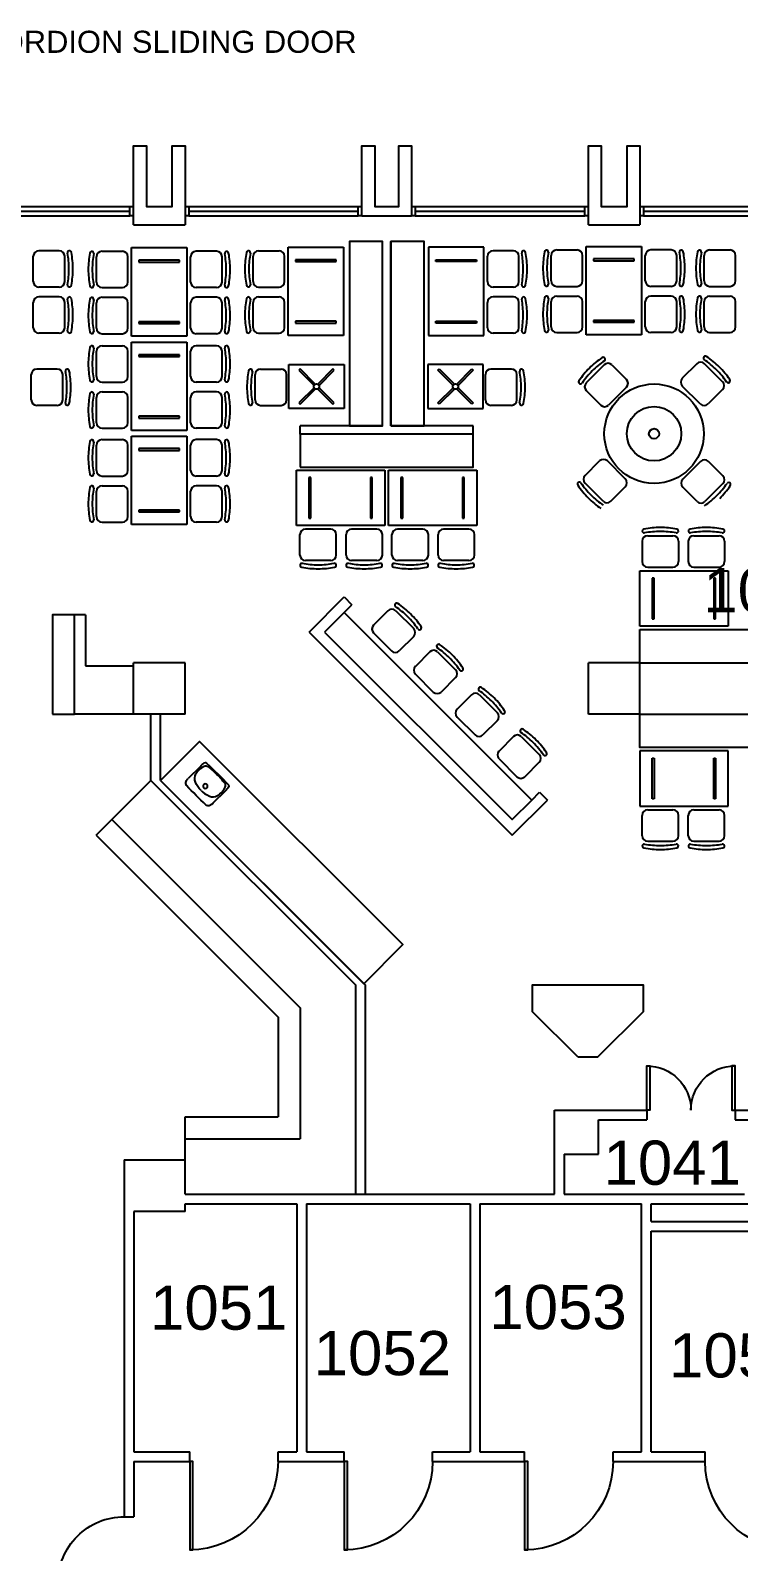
# Model space of a CAD drawing. Header units: inches. Extents: x -59 to 5745, y -269 to 4477.
# Drawn here: x 2898 to 3283, y 3245 to 4071 of the extents above; entities that cross this region are included whole.
import ezdxf

# ---------------------------------------------------------------- set-up
doc = ezdxf.new("R2010")
doc.units = ezdxf.units.IN
doc.header["$LTSCALE"] = 96
doc.header["$MEASUREMENT"] = 0
doc.layers.get('0').update_dxf_attribs({"linetype": 'CONTINUOUS'})
for name, color, linetype in [('A-ANNO-ROOM', 4, 'CONTINUOUS'), ('A-ANNO-TEXT', 4, 'CONTINUOUS'), ('A-DOOR', 2, 'CONTINUOUS'), ('A-FLOR-CASE', 3, 'CONTINUOUS'), ('A-FLOR-PFIX', 2, 'CONTINUOUS'), ('A-GLAZ', 2, 'CONTINUOUS'), ('A-WALL-FULL', 6, 'CONTINUOUS'), ('X-FURN-WKSF', 1, 'CONTINUOUS')]:
    doc.layers.add(name, color=color, linetype=linetype)
doc.styles.add('Arial', font='arial.ttf')

# ---------------------------------------------------------------- blocks, each defined once
blk = doc.blocks.new('*U49')
for p, q in [((0, 0), (0, 0)), ((24, 0), (24, 0))]:
    blk.add_line(p, q)
blk.add_lwpolyline([(0, 0), (0, 24), (1.75, 24), (1.75, 0)], close=True)
blk.add_arc((0, 0), 24, 0, 90)
blk = doc.blocks.new('*U50')
for p, q in [((0, 0), (0, 0)), ((-24, 0), (-24, 0))]:
    blk.add_line(p, q)
blk.add_lwpolyline([(0, 0), (0, 24), (-1.75, 24), (-1.75, 0)], close=True)
blk.add_arc((0, 0), 24, 90, 180)
blk = doc.blocks.new('*U51')
for p, q in [((0, 0), (0, 0)), ((-48, 0), (-48, 0))]:
    blk.add_line(p, q)
blk.add_lwpolyline([(0, 0), (0, -48), (-1.75, -48), (-1.75, 0)], close=True)
blk.add_arc((0, 0), 48, 180, 270)
blk = doc.blocks.new('*U52')
for p, q in [((0, 0), (0, 0)), ((-48, 0), (-48, 0))]:
    blk.add_line(p, q)
blk.add_lwpolyline([(0, 0), (0, -48), (-1.75, -48), (-1.75, 0)], close=True)
blk.add_arc((0, 0), 48, 180, 270)
blk = doc.blocks.new('*U53')
for p, q in [((0, 0), (0, 0)), ((48, 0), (48, 0))]:
    blk.add_line(p, q)
blk.add_lwpolyline([(0, 0), (0, -48), (1.75, -48), (1.75, 0)], close=True)
blk.add_arc((0, 0), 48, 270, 0)
blk = doc.blocks.new('*U20')
for p, q in [((0, 0), (0, 0)), ((36, 0), (36, 0))]:
    blk.add_line(p, q)
blk.add_lwpolyline([(0, 0), (0, -36), (1.75, -36), (1.75, 0)], close=True)
blk.add_arc((0, 0), 36, 270, 0)
blk = doc.blocks.new('TRA_Lav2')
for p, q in [((-9.5, -13.69), (-9.5, -4.38)), ((9.5, -13.69), (9.5, -4.38)), ((9.5, -13.69), (9.5, -4.38))]:
    blk.add_line(p, q)
for points in [[(0, -4.69, 0.096281), (-5.38, -5.73, 0.241749), (-8.31, -9.12, 0.139337), (-8.08, -15.21, 0.293749), (-6.4, -16.58, 0.028065), (0, -16.94)], [(0, -4.69, -0.096281), (5.38, -5.73, -0.241749), (8.31, -9.12, -0.139337), (8.08, -15.21, -0.293749), (6.4, -16.58, -0.028065), (0, -16.94)]]:
    blk.add_lwpolyline(points, format="xyb")
blk.add_circle((0, -8), 1.25)
for centre, radius, start, end in [((-3.09, -4.38), 6.41, 162.4135, 180), ((-7.29, -3.04), 2, 92.78842, 162.4135), ((-0.26, -147.49), 146.61, 87.00285, 92.78842), ((7.3, -3.07), 2, 17.22419, 87.00285), ((3.09, -4.38), 6.41, 0, 17.5865), ((3.09, -4.38), 6.41, 0, 17.22419), ((11.82, -13.69), 21.32, 180, 187.48217), ((-8.33, -16.33), 1, 187.48217, 267.70988), ((8.33, -16.33), 1, 272.29012, 352.51783), ((8.33, -16.33), 1, 272.29012, 352.51783), ((-11.82, -13.69), 21.32, 352.51783, 0), ((-11.82, -13.69), 21.32, 352.51783, 0), ((0, 191.89), 209.39, 267.70988, 272.29012)]:
    blk.add_arc(centre, radius, start, end)

msp = doc.modelspace()

# ---------------------------------------------------------------- linework, layer by layer
at = {"layer": 'A-FLOR-CASE'}
for p, q in [((3089.45, 3856.02), (3089.45, 3956.02)), ((3093.95, 3856.02), (3093.95, 3956.02)), ((3044.7, 3851.52), (3044.7, 3856.02)), ((3089.45, 3856.02), (3044.7, 3856.02)), ((3138.7, 3851.52), (3044.7, 3851.52)), ((3138.7, 3856.02), (3093.95, 3856.02)), ((3138.7, 3851.52), (3138.7, 3856.02)), ((3049.52, 3743.94), (3068.61, 3763.03)), ((3068.61, 3763.03), (3072.85, 3758.79)), ((3068.61, 3754.54), (3072.85, 3758.79)), ((2922.2, 3699.33), (2922.2, 3753.33)), ((2928.2, 3753.33), (2922.2, 3753.33)), ((2928.2, 3753.33), (2928.2, 3725.57)), ((3049.52, 3743.94), (3159.83, 3633.63)), ((3229.2, 3727.33), (3449.2, 3727.33)), ((2928.2, 3725.57), (2954.11, 3725.57)), ((2954.2, 3699.33), (2922.2, 3699.33)), ((3229.2, 3699.33), (3449.2, 3699.33)), ((2933.96, 3633.63), (2963.66, 3663.33)), ((3159.83, 3633.63), (3178.92, 3652.72)), ((3170.43, 3652.72), (3174.68, 3656.96)), ((3174.68, 3656.96), (3178.92, 3652.72)), ((2942.45, 3642.11), (3044.68, 3539.88)), ((2933.96, 3633.63), (3032.68, 3534.91)), ((3044.68, 3539.88), (3044.68, 3468.78)), ((3032.68, 3534.91), (3032.68, 3480.78)), ((2982.2, 3438.78), (2982.2, 3480.78)), ((2982.2, 3480.78), (3032.68, 3480.78)), ((2982.2, 3468.78), (3044.68, 3468.78))]:
    msp.add_line(p, q, dxfattribs=at)
for points in [[(3071.45, 3856.02), (3089.45, 3856.02), (3089.45, 3956.02), (3071.45, 3956.02)], [(3093.95, 3856.02), (3111.95, 3856.02), (3111.95, 3956.02), (3093.95, 3956.02)], [(3044.7, 3833.52), (3138.7, 3833.52), (3138.7, 3851.52), (3044.7, 3851.52)], [(2910.2, 3699.33), (2922.2, 3699.33), (2922.2, 3753.33), (2910.2, 3753.33)], [(3058, 3743.94), (3159.83, 3642.11), (3170.43, 3652.72), (3068.61, 3754.54)], [(3229.2, 3745.33), (3449.2, 3745.33), (3449.2, 3681.33), (3229.2, 3681.33)], [(2968.91, 3663.33), (3079.22, 3553.02), (3100.43, 3574.23), (2990.12, 3684.54)], [(3195.67, 3513.06), (3170.93, 3537.81), (3170.93, 3552.31), (3230.93, 3552.31), (3230.93, 3537.81), (3206.18, 3513.06)]]:
    msp.add_lwpolyline(points, close=True, dxfattribs=at)
at = {"layer": 'A-GLAZ'}
for p, q in [((2860.2, 3975.08), (2952.2, 3975.08)), ((2984.2, 3975.08), (3076.2, 3975.08)), ((3107.2, 3975.08), (3199.2, 3975.08)), ((3231.2, 3975.08), (3323.78, 3975.08)), ((3231.2, 3975.08), (3323.78, 3975.08)), ((2860.2, 3972.58), (2952.2, 3972.58)), ((2860.2, 3970.08), (2952.2, 3970.08)), ((2984.2, 3972.58), (3076.2, 3972.58)), ((2984.2, 3970.08), (3076.2, 3970.08)), ((3107.2, 3972.58), (3199.2, 3972.58)), ((3107.2, 3970.08), (3199.2, 3970.08)), ((3231.2, 3972.58), (3323.78, 3972.58)), ((3231.2, 3970.08), (3323.78, 3970.08))]:
    msp.add_line(p, q, dxfattribs=at)
at = {"layer": 'A-WALL-FULL'}
for p, q in [((3078.2, 3970.08), (3105.2, 3970.08)), ((2954.2, 3965.08), (2982.2, 3965.08)), ((3201.2, 3965.08), (3229.2, 3965.08)), ((2954.2, 3699.33), (2954.2, 3727.33)), ((2982.2, 3727.33), (2954.2, 3727.33)), ((2982.2, 3699.33), (2982.2, 3727.33)), ((3201.2, 3699.33), (3201.2, 3727.33)), ((3229.2, 3727.33), (3201.2, 3727.33)), ((3229.2, 3699.33), (3229.2, 3727.33)), ((2982.2, 3699.33), (2954.2, 3699.33)), ((2963.66, 3663.33), (2963.66, 3699.33)), ((2968.91, 3663.33), (2968.91, 3699.33)), ((3229.2, 3699.33), (3201.2, 3699.33)), ((2963.66, 3663.33), (3074.68, 3552.31)), ((2968.91, 3663.33), (3079.93, 3552.31)), ((3074.68, 3552.31), (3074.68, 3438.78)), ((3079.93, 3552.31), (3079.93, 3438.78)), ((3182.78, 3438.78), (3182.78, 3484.39)), ((3182.78, 3484.39), (3232.87, 3484.39)), ((3206.78, 3479.14), (3232.87, 3479.14)), ((3206.78, 3460.39), (3206.78, 3479.14)), ((3232.87, 3484.39), (3232.87, 3479.14)), ((3280.87, 3484.39), (3280.87, 3479.14)), ((3280.87, 3484.39), (3556.22, 3484.39)), ((3280.87, 3479.14), (3330.97, 3479.14)), ((2949.2, 3457.33), (2949.2, 3263.53)), ((2949.2, 3457.33), (2982.2, 3457.33)), ((2982.2, 3438.78), (2982.2, 3457.33)), ((3188.03, 3460.39), (3188.03, 3438.78)), ((3188.03, 3460.39), (3206.78, 3460.39)), ((2982.2, 3438.78), (3182.78, 3438.78)), ((3188.03, 3438.78), (3285.97, 3438.78)), ((2982.2, 3429.33), (2954.45, 3429.33)), ((2954.45, 3429.33), (2954.45, 3298.78)), ((2982.2, 3429.33), (2982.2, 3433.53)), ((2982.2, 3433.53), (3042.97, 3433.53)), ((3042.97, 3433.53), (3042.97, 3298.78)), ((3048.22, 3433.53), (3048.22, 3298.78)), ((3048.22, 3433.53), (3136.97, 3433.53)), ((3136.97, 3433.53), (3136.97, 3298.78)), ((3142.22, 3433.53), (3142.22, 3298.78)), ((3142.22, 3433.53), (3229.97, 3433.53)), ((3229.97, 3298.78), (3229.97, 3433.53)), ((3235.22, 3423.78), (3235.22, 3433.53)), ((3235.22, 3433.53), (3291.22, 3433.53)), ((3235.22, 3423.78), (3330.97, 3423.78)), ((3235.22, 3418.53), (3330.97, 3418.53)), ((3235.22, 3298.78), (3235.22, 3418.53)), ((2954.45, 3298.78), (2984.72, 3298.78)), ((2984.72, 3293.53), (2984.72, 3298.78)), ((3032.72, 3298.78), (3042.97, 3298.78)), ((3032.72, 3293.53), (3032.72, 3298.78)), ((3048.22, 3298.78), (3068.59, 3298.78)), ((3068.59, 3293.53), (3068.59, 3298.78)), ((3116.59, 3298.78), (3136.97, 3298.78)), ((3116.59, 3293.53), (3116.59, 3298.78)), ((3142.22, 3298.78), (3166.59, 3298.78)), ((3166.59, 3293.53), (3166.59, 3298.78)), ((3214.59, 3298.78), (3229.97, 3298.78)), ((3214.59, 3293.53), (3214.59, 3298.78)), ((3235.22, 3298.78), (3264.59, 3298.78)), ((3264.59, 3293.53), (3264.59, 3298.78)), ((2954.45, 3293.53), (2984.72, 3293.53)), ((2954.45, 3293.53), (2954.45, 3263.53)), ((3032.72, 3293.53), (3068.59, 3293.53)), ((3116.59, 3293.53), (3166.59, 3293.53)), ((3214.59, 3293.53), (3264.59, 3293.53)), ((2949.2, 3263.53), (2954.45, 3263.53))]:
    msp.add_line(p, q, dxfattribs=at)
for points in [[(2954.2, 3965.08), (2954.2, 4008.08), (2961.2, 4008.08), (2961.2, 3975.08), (2975.2, 3975.08), (2975.2, 4008.08), (2982.2, 4008.08), (2982.2, 3965.08)], [(3078.2, 3970.08), (3078.2, 4008.08), (3085.2, 4008.08), (3085.2, 3975.08), (3098.2, 3975.08), (3098.2, 4008.08), (3105.2, 4008.08), (3105.2, 3970.08)], [(3201.2, 3965.08), (3201.2, 4008.08), (3208.2, 4008.08), (3208.2, 3975.08), (3222.2, 3975.08), (3222.2, 4008.08), (3229.2, 4008.08), (3229.2, 3965.08)], [(2954.2, 3970.08), (2952.2, 3970.08), (2952.2, 3975.08), (2954.2, 3975.08)], [(2982.2, 3975.08), (2984.2, 3975.08), (2984.2, 3970.08), (2982.2, 3970.08)], [(3078.2, 3970.08), (3076.2, 3970.08), (3076.2, 3975.08), (3078.2, 3975.08)], [(3105.2, 3975.08), (3107.2, 3975.08), (3107.2, 3970.08), (3105.2, 3970.08)], [(3201.2, 3970.08), (3199.2, 3970.08), (3199.2, 3975.08), (3201.2, 3975.08)], [(3229.2, 3975.08), (3231.2, 3975.08), (3231.2, 3970.08), (3229.2, 3970.08)]]:
    msp.add_lwpolyline(points, dxfattribs=at)
at = {"layer": 'X-FURN-WKSF'}
for p, q in [((2913.89, 3951.06), (2902.81, 3951.06)), ((2937.12, 3950.79), (2948.2, 3950.79)), ((2953.2, 3904.73), (2953.2, 3952.73)), ((2953.2, 3952.73), (2983.2, 3952.73)), ((2983.2, 3952.73), (2983.2, 3904.73)), ((2999.29, 3950.79), (2988.21, 3950.79)), ((3022.14, 3951.06), (3033.22, 3951.06)), ((3038.23, 3905), (3038.23, 3953)), ((3038.23, 3953), (3068.23, 3953)), ((3068.23, 3953), (3068.23, 3905)), ((3114.43, 3953), (3114.43, 3905)), ((3144.43, 3953), (3114.43, 3953)), ((3144.43, 3905), (3144.43, 3953)), ((3160.51, 3951.06), (3149.43, 3951.06)), ((3183.98, 3951.47), (3195.06, 3951.47)), ((3200.06, 3905.41), (3200.06, 3953.41)), ((3200.06, 3953.41), (3230.06, 3953.41)), ((3230.06, 3953.41), (3230.06, 3905.41)), ((3246.15, 3951.47), (3235.07, 3951.47)), ((3267.03, 3951.47), (3278.11, 3951.47)), ((2899.81, 3934.31), (2899.81, 3948.06)), ((2916.89, 3934.31), (2916.89, 3948.06)), ((2934.12, 3934.04), (2934.12, 3947.79)), ((2951.2, 3934.04), (2951.2, 3947.79)), ((2979.2, 3945.92), (2957.2, 3945.92)), ((2957.2, 3945.92), (2957.2, 3944.92)), ((2957.2, 3944.92), (2979.2, 3944.92)), ((2979.2, 3944.92), (2979.2, 3945.92)), ((2985.21, 3934.04), (2985.21, 3947.79)), ((3002.29, 3934.04), (3002.29, 3947.79)), ((3019.14, 3934.31), (3019.14, 3948.06)), ((3036.22, 3934.31), (3036.22, 3948.06)), ((3064.23, 3946.19), (3042.23, 3946.19)), ((3042.23, 3946.19), (3042.23, 3945.19)), ((3042.23, 3945.19), (3064.23, 3945.19)), ((3064.23, 3945.19), (3064.23, 3946.19)), ((3118.43, 3946.19), (3140.43, 3946.19)), ((3118.43, 3945.19), (3118.43, 3946.19)), ((3140.43, 3945.19), (3118.43, 3945.19)), ((3140.43, 3946.19), (3140.43, 3945.19)), ((3146.43, 3934.31), (3146.43, 3948.06)), ((3163.51, 3934.31), (3163.51, 3948.06)), ((3180.98, 3934.72), (3180.98, 3948.47)), ((3198.06, 3934.72), (3198.06, 3948.47)), ((3226.06, 3946.6), (3204.06, 3946.6)), ((3204.06, 3946.6), (3204.06, 3945.6)), ((3204.06, 3945.6), (3226.06, 3945.6)), ((3226.06, 3945.6), (3226.06, 3946.6)), ((3232.07, 3934.72), (3232.07, 3948.47)), ((3249.15, 3934.72), (3249.15, 3948.47)), ((3264.03, 3934.72), (3264.03, 3948.47)), ((3281.11, 3934.72), (3281.11, 3948.47)), ((2913.89, 3931.31), (2902.81, 3931.31)), ((2913.89, 3926.03), (2902.81, 3926.03)), ((2937.12, 3931.04), (2948.2, 3931.04)), ((2937.12, 3925.76), (2948.2, 3925.76)), ((2999.29, 3931.04), (2988.21, 3931.04)), ((2999.29, 3925.76), (2988.21, 3925.76)), ((3022.14, 3931.31), (3033.22, 3931.31)), ((3022.14, 3926.03), (3033.22, 3926.03)), ((3160.51, 3931.31), (3149.43, 3931.31)), ((3160.51, 3926.03), (3149.43, 3926.03)), ((3183.98, 3931.72), (3195.06, 3931.72)), ((3183.98, 3926.44), (3195.06, 3926.44)), ((3246.15, 3931.72), (3235.07, 3931.72)), ((3246.15, 3926.44), (3235.07, 3926.44)), ((3267.03, 3931.72), (3278.11, 3931.72)), ((3267.03, 3926.44), (3278.11, 3926.44)), ((2899.81, 3909.28), (2899.81, 3923.03)), ((2916.89, 3909.28), (2916.89, 3923.03)), ((2934.12, 3909.01), (2934.12, 3922.76)), ((2951.2, 3909.01), (2951.2, 3922.76)), ((2985.21, 3909.01), (2985.21, 3922.76)), ((3002.29, 3909.01), (3002.29, 3922.76)), ((3019.14, 3909.28), (3019.14, 3923.03)), ((3036.22, 3909.28), (3036.22, 3923.03)), ((3146.43, 3909.28), (3146.43, 3923.03)), ((3163.51, 3909.28), (3163.51, 3923.03)), ((3180.98, 3909.69), (3180.98, 3923.44)), ((3198.06, 3909.69), (3198.06, 3923.44)), ((3232.07, 3909.69), (3232.07, 3923.44)), ((3249.15, 3909.69), (3249.15, 3923.44)), ((3264.03, 3909.69), (3264.03, 3923.44)), ((3281.11, 3909.69), (3281.11, 3923.44)), ((2979.2, 3912.54), (2957.2, 3912.54)), ((2957.2, 3912.54), (2957.2, 3911.54)), ((2957.2, 3911.54), (2979.2, 3911.54)), ((2979.2, 3911.54), (2979.2, 3912.54)), ((3064.23, 3912.81), (3042.23, 3912.81)), ((3042.23, 3912.81), (3042.23, 3911.81)), ((3042.23, 3911.81), (3064.23, 3911.81)), ((3064.23, 3911.81), (3064.23, 3912.81)), ((3118.43, 3912.81), (3140.43, 3912.81)), ((3118.43, 3911.81), (3118.43, 3912.81)), ((3140.43, 3911.81), (3118.43, 3911.81)), ((3140.43, 3912.81), (3140.43, 3911.81)), ((3226.06, 3913.22), (3204.06, 3913.22)), ((3204.06, 3913.22), (3204.06, 3912.22)), ((3204.06, 3912.22), (3226.06, 3912.22)), ((3226.06, 3912.22), (3226.06, 3913.22)), ((2913.89, 3906.28), (2902.81, 3906.28)), ((2937.12, 3906.01), (2948.2, 3906.01)), ((2937.12, 3899.47), (2948.2, 3899.47)), ((2983.2, 3904.73), (2953.2, 3904.73)), ((2953.2, 3853.41), (2953.2, 3901.41)), ((2953.2, 3901.41), (2983.2, 3901.41)), ((2983.2, 3901.41), (2983.2, 3853.41)), ((2999.29, 3906.01), (2988.21, 3906.01)), ((2999.29, 3899.47), (2988.21, 3899.47)), ((3022.14, 3906.28), (3033.22, 3906.28)), ((3068.23, 3905), (3038.23, 3905)), ((3114.43, 3905), (3144.43, 3905)), ((3160.51, 3906.28), (3149.43, 3906.28)), ((3183.98, 3906.69), (3195.06, 3906.69)), ((3230.06, 3905.41), (3200.06, 3905.41)), ((3246.15, 3906.69), (3235.07, 3906.69)), ((3267.03, 3906.69), (3278.11, 3906.69)), ((2934.12, 3882.72), (2934.12, 3896.47)), ((2951.2, 3882.72), (2951.2, 3896.47)), ((2979.2, 3894.6), (2957.2, 3894.6)), ((2957.2, 3894.6), (2957.2, 3893.6)), ((2957.2, 3893.6), (2979.2, 3893.6)), ((2979.2, 3893.6), (2979.2, 3894.6)), ((2985.21, 3882.72), (2985.21, 3896.47)), ((3002.29, 3882.72), (3002.29, 3896.47)), ((2898.7, 3870.08), (2898.7, 3883.83)), ((2912.78, 3886.83), (2901.7, 3886.83)), ((2915.78, 3870.08), (2915.78, 3883.83)), ((3020.25, 3870.08), (3020.25, 3883.83)), ((3023.25, 3886.83), (3034.33, 3886.83)), ((3037.33, 3870.08), (3037.33, 3883.83)), ((3038.58, 3865.3), (3038.58, 3889.3)), ((3038.58, 3889.3), (3068.58, 3889.3)), ((3044.74, 3886.84), (3044.04, 3886.14)), ((3044.04, 3886.14), (3052.23, 3877.94)), ((3052.94, 3878.65), (3044.74, 3886.84)), ((3062.42, 3886.84), (3054.23, 3878.65)), ((3054.94, 3877.94), (3063.13, 3886.14)), ((3063.13, 3886.14), (3062.42, 3886.84)), ((3068.58, 3889.3), (3068.58, 3865.3)), ((3144.07, 3889.3), (3114.07, 3889.3)), ((3114.07, 3889.3), (3114.07, 3865.3)), ((3119.52, 3886.14), (3120.23, 3886.84)), ((3127.72, 3877.94), (3119.52, 3886.14)), ((3120.23, 3886.84), (3128.42, 3878.65)), ((3129.72, 3878.65), (3137.91, 3886.84)), ((3138.62, 3886.14), (3130.42, 3877.94)), ((3137.91, 3886.84), (3138.62, 3886.14)), ((3144.07, 3865.3), (3144.07, 3889.3)), ((3145.32, 3870.08), (3145.32, 3883.83)), ((3159.4, 3886.83), (3148.32, 3886.83)), ((3162.4, 3870.08), (3162.4, 3883.83)), ((3209.77, 3889.04), (3200.04, 3879.32)), ((3214.01, 3889.04), (3221.84, 3881.2)), ((3260.04, 3889.66), (3252.2, 3881.83)), ((3274, 3879.94), (3264.28, 3889.66)), ((2937.12, 3879.72), (2948.2, 3879.72)), ((2937.12, 3874.44), (2948.2, 3874.44)), ((2999.29, 3879.72), (2988.21, 3879.72)), ((2999.29, 3874.44), (2988.21, 3874.44)), ((3052.23, 3876.65), (3044.04, 3868.46)), ((3044.74, 3867.75), (3052.94, 3875.94)), ((3054.23, 3875.94), (3062.42, 3867.75)), ((3063.13, 3868.46), (3054.94, 3876.65)), ((3119.52, 3868.46), (3127.72, 3876.65)), ((3128.42, 3875.94), (3120.23, 3867.75)), ((3137.91, 3867.75), (3129.72, 3875.94)), ((3130.42, 3876.65), (3138.62, 3868.46)), ((3200.04, 3875.07), (3207.88, 3867.24)), ((3221.84, 3876.96), (3212.12, 3867.24)), ((3261.93, 3867.86), (3252.2, 3877.59)), ((3274, 3875.7), (3266.17, 3867.86)), ((2912.78, 3867.08), (2901.7, 3867.08)), ((2934.12, 3857.69), (2934.12, 3871.44)), ((2951.2, 3857.69), (2951.2, 3871.44)), ((2985.21, 3857.69), (2985.21, 3871.44)), ((3002.29, 3857.69), (3002.29, 3871.44)), ((3023.25, 3867.08), (3034.33, 3867.08)), ((3044.04, 3868.46), (3044.74, 3867.75)), ((3062.42, 3867.75), (3063.13, 3868.46)), ((3120.23, 3867.75), (3119.52, 3868.46)), ((3138.62, 3868.46), (3137.91, 3867.75)), ((3159.4, 3867.08), (3148.32, 3867.08)), ((2979.2, 3861.22), (2957.2, 3861.22)), ((2957.2, 3861.22), (2957.2, 3860.22)), ((2957.2, 3860.22), (2979.2, 3860.22)), ((2979.2, 3860.22), (2979.2, 3861.22)), ((3068.58, 3865.3), (3038.58, 3865.3)), ((3114.07, 3865.3), (3144.07, 3865.3)), ((2937.12, 3854.69), (2948.2, 3854.69)), ((2983.2, 3853.41), (2953.2, 3853.41)), ((2953.2, 3802.39), (2953.2, 3850.39)), ((2953.2, 3850.39), (2983.2, 3850.39)), ((2983.2, 3850.39), (2983.2, 3802.39)), ((2999.29, 3854.69), (2988.21, 3854.69)), ((2934.12, 3831.71), (2934.12, 3845.46)), ((2937.12, 3848.46), (2948.2, 3848.46)), ((2951.2, 3831.71), (2951.2, 3845.46)), ((2979.2, 3843.58), (2957.2, 3843.58)), ((2957.2, 3843.58), (2957.2, 3842.58)), ((2957.2, 3842.58), (2979.2, 3842.58)), ((2979.2, 3842.58), (2979.2, 3843.58)), ((2985.21, 3831.71), (2985.21, 3845.46)), ((2999.29, 3848.46), (2988.21, 3848.46)), ((3002.29, 3831.71), (3002.29, 3845.46)), ((3199.42, 3829.05), (3207.25, 3836.88)), ((3221.22, 3827.16), (3211.5, 3836.88)), ((3262.16, 3836.65), (3252.43, 3826.93)), ((3274.23, 3828.81), (3266.4, 3836.65)), ((2937.12, 3828.71), (2948.2, 3828.71)), ((2999.29, 3828.71), (2988.21, 3828.71)), ((3042.64, 3831.89), (3090.64, 3831.89)), ((3042.64, 3801.89), (3042.64, 3831.89)), ((3049.45, 3827.89), (3049.45, 3805.89)), ((3050.45, 3827.89), (3049.45, 3827.89)), ((3050.45, 3805.89), (3050.45, 3827.89)), ((3082.83, 3827.89), (3082.83, 3805.89)), ((3083.83, 3827.89), (3082.83, 3827.89)), ((3083.83, 3805.89), (3083.83, 3827.89)), ((3090.64, 3831.89), (3090.64, 3801.89)), ((3092.62, 3831.89), (3140.62, 3831.89)), ((3092.62, 3801.89), (3092.62, 3831.89)), ((3099.43, 3827.89), (3099.43, 3805.89)), ((3100.43, 3827.89), (3099.43, 3827.89)), ((3100.43, 3805.89), (3100.43, 3827.89)), ((3132.81, 3827.89), (3132.81, 3805.89)), ((3133.81, 3827.89), (3132.81, 3827.89)), ((3133.81, 3805.89), (3133.81, 3827.89)), ((3140.62, 3831.89), (3140.62, 3801.89)), ((2934.12, 3806.68), (2934.12, 3820.43)), ((2937.12, 3823.43), (2948.2, 3823.43)), ((2951.2, 3806.68), (2951.2, 3820.43)), ((2985.21, 3806.68), (2985.21, 3820.43)), ((2999.29, 3823.43), (2988.21, 3823.43)), ((3002.29, 3806.68), (3002.29, 3820.43)), ((3209.14, 3815.08), (3199.42, 3824.8)), ((3213.39, 3815.08), (3221.22, 3822.91)), ((3260.27, 3814.85), (3252.43, 3822.68)), ((3274.23, 3824.57), (3264.51, 3814.85)), ((2979.2, 3810.2), (2957.2, 3810.2)), ((2957.2, 3810.2), (2957.2, 3809.2)), ((2957.2, 3809.2), (2979.2, 3809.2)), ((2979.2, 3809.2), (2979.2, 3810.2)), ((2937.12, 3803.68), (2948.2, 3803.68)), ((2983.2, 3802.39), (2953.2, 3802.39)), ((2999.29, 3803.68), (2988.21, 3803.68)), ((3090.64, 3801.89), (3042.64, 3801.89)), ((3049.45, 3805.89), (3050.45, 3805.89)), ((3082.83, 3805.89), (3083.83, 3805.89)), ((3140.62, 3801.89), (3092.62, 3801.89)), ((3099.43, 3805.89), (3100.43, 3805.89)), ((3132.81, 3805.89), (3133.81, 3805.89)), ((3044.58, 3785.8), (3044.58, 3796.88)), ((3061.33, 3799.88), (3047.58, 3799.88)), ((3064.33, 3785.8), (3064.33, 3796.88)), ((3069.61, 3785.8), (3069.61, 3796.88)), ((3086.36, 3799.88), (3072.61, 3799.88)), ((3089.36, 3785.8), (3089.36, 3796.88)), ((3094.56, 3785.8), (3094.56, 3796.88)), ((3111.31, 3799.88), (3097.56, 3799.88)), ((3114.31, 3785.8), (3114.31, 3796.88)), ((3119.59, 3785.8), (3119.59, 3796.88)), ((3136.34, 3799.88), (3122.59, 3799.88)), ((3139.34, 3785.8), (3139.34, 3796.88)), ((3230.39, 3793.31), (3230.39, 3782.23)), ((3233.39, 3796.31), (3247.14, 3796.31)), ((3250.14, 3793.31), (3250.14, 3782.23)), ((3255.42, 3793.31), (3255.42, 3782.23)), ((3258.42, 3796.31), (3272.17, 3796.31)), ((3275.17, 3793.31), (3275.17, 3782.23)), ((3061.33, 3782.8), (3047.58, 3782.8)), ((3086.36, 3782.8), (3072.61, 3782.8)), ((3111.31, 3782.8), (3097.56, 3782.8)), ((3136.34, 3782.8), (3122.59, 3782.8)), ((3229.11, 3747.22), (3229.11, 3777.22)), ((3229.11, 3777.22), (3277.11, 3777.22)), ((3233.39, 3779.23), (3247.14, 3779.23)), ((3258.42, 3779.23), (3272.17, 3779.23)), ((3277.11, 3777.22), (3277.11, 3747.22)), ((3235.92, 3773.22), (3235.92, 3751.22)), ((3236.92, 3773.22), (3235.92, 3773.22)), ((3236.92, 3751.22), (3236.92, 3773.22)), ((3269.3, 3773.22), (3269.3, 3751.22)), ((3270.3, 3773.22), (3269.3, 3773.22)), ((3270.3, 3751.22), (3270.3, 3773.22)), ((3092.39, 3755.56), (3084.56, 3747.73)), ((3096.63, 3755.56), (3106.36, 3745.84)), ((3235.92, 3751.22), (3236.92, 3751.22)), ((3269.3, 3751.22), (3270.3, 3751.22)), ((3084.56, 3743.49), (3094.28, 3733.76)), ((3277.11, 3747.22), (3229.11, 3747.22)), ((3106.36, 3741.6), (3098.52, 3733.76)), ((3115.1, 3733.2), (3107.26, 3725.36)), ((3119.34, 3733.2), (3129.06, 3723.47)), ((3107.26, 3721.12), (3116.98, 3711.4)), ((3129.06, 3719.23), (3121.23, 3711.4)), ((3137.8, 3709.88), (3129.97, 3702.05)), ((3142.04, 3709.88), (3151.77, 3700.16)), ((3129.97, 3697.81), (3139.69, 3688.09)), ((3151.77, 3695.92), (3143.93, 3688.09)), ((3160.5, 3687.2), (3152.67, 3679.37)), ((3164.75, 3687.2), (3174.47, 3677.48)), ((3277.11, 3679.43), (3229.11, 3679.43)), ((3229.11, 3679.43), (3229.11, 3649.43)), ((3277.11, 3649.43), (3277.11, 3679.43)), ((3152.67, 3675.13), (3162.39, 3665.4)), ((3174.47, 3673.24), (3166.64, 3665.4)), ((3235.92, 3653.43), (3235.92, 3675.43)), ((3235.92, 3675.43), (3236.92, 3675.43)), ((3236.92, 3675.43), (3236.92, 3653.43)), ((3269.3, 3653.43), (3269.3, 3675.43)), ((3269.3, 3675.43), (3270.3, 3675.43)), ((3270.3, 3675.43), (3270.3, 3653.43)), ((3236.92, 3653.43), (3235.92, 3653.43)), ((3270.3, 3653.43), (3269.3, 3653.43)), ((3229.11, 3649.43), (3277.11, 3649.43)), ((3230.39, 3633.35), (3230.39, 3644.43)), ((3233.39, 3647.43), (3247.14, 3647.43)), ((3250.14, 3633.35), (3250.14, 3644.43)), ((3255.42, 3633.35), (3255.42, 3644.43)), ((3258.42, 3647.43), (3272.17, 3647.43)), ((3275.17, 3633.35), (3275.17, 3644.43)), ((3233.39, 3630.35), (3247.14, 3630.35)), ((3258.42, 3630.35), (3272.17, 3630.35))]:
    msp.add_line(p, q, dxfattribs=at)
for centre, radius in [((3053.58, 3877.3), 1.5), ((3129.07, 3877.3), 1.5), ((3236.86, 3851.69), 27), ((3236.86, 3851.69), 14.77), ((3236.86, 3851.69), 2.75)]:
    msp.add_circle(centre, radius, dxfattribs=at)
for centre, radius, start, end in [((2902.81, 3948.06), 3, 90, 180), ((2913.89, 3948.06), 3, 0, 90), ((2919.42, 3949.94), 1.06, 8.1189, 190.54869), ((2870.94, 3941), 48.24, 0.21739, 10.49321), ((2872.75, 3941), 48.59, 0.21333, 10.77413), ((2978.26, 3940.73), 48.59, 169.22587, 179.78667), ((2931.58, 3949.66), 1.06, 349.45131, 171.8811), ((2980.06, 3940.73), 48.24, 169.50679, 179.78261), ((2937.12, 3947.79), 3, 90, 180), ((2948.2, 3947.79), 3, 0, 90), ((2988.21, 3947.79), 3, 90, 180), ((2999.29, 3947.79), 3, 0, 90), ((3004.82, 3949.66), 1.06, 8.1189, 190.54869), ((2956.34, 3940.73), 48.24, 0.21739, 10.49321), ((2958.14, 3940.73), 48.59, 0.21333, 10.77413), ((3063.28, 3941), 48.59, 169.22587, 179.78667), ((3016.61, 3949.94), 1.06, 349.45131, 171.8811), ((3065.09, 3941), 48.24, 169.50679, 179.78261), ((3022.14, 3948.06), 3, 90, 180), ((3033.22, 3948.06), 3, 0, 90), ((3149.43, 3948.06), 3, 90, 180), ((3160.51, 3948.06), 3, 0, 90), ((3166.05, 3949.94), 1.06, 8.1189, 190.54869), ((3117.57, 3941), 48.24, 0.21739, 10.49321), ((3119.37, 3941), 48.59, 0.21333, 10.77413), ((3225.12, 3941.42), 48.59, 169.22587, 179.78667), ((3178.44, 3950.35), 1.06, 349.45131, 171.8811), ((3226.93, 3941.41), 48.24, 169.50679, 179.78261), ((3183.98, 3948.47), 3, 90, 180), ((3195.06, 3948.47), 3, 0, 90), ((3235.07, 3948.47), 3, 90, 180), ((3246.15, 3948.47), 3, 0, 90), ((3251.68, 3950.35), 1.06, 8.1189, 190.54869), ((3203.2, 3941.41), 48.24, 0.21739, 10.49321), ((3205.01, 3941.42), 48.59, 0.21333, 10.77413), ((3308.17, 3941.42), 48.59, 169.22587, 179.78667), ((3261.49, 3950.35), 1.06, 349.45131, 171.8811), ((3309.97, 3941.41), 48.24, 169.50679, 179.78261), ((3267.03, 3948.47), 3, 90, 180), ((3278.11, 3948.47), 3, 0, 90), ((2870.94, 3941.37), 48.24, 349.50679, 359.78261), ((2872.75, 3941.37), 48.59, 349.22587, 359.78667), ((2978.26, 3941.09), 48.59, 180.21333, 190.77413), ((2980.06, 3941.09), 48.24, 180.21739, 190.49321), ((2956.34, 3941.09), 48.24, 349.50679, 359.78261), ((2958.14, 3941.09), 48.59, 349.22587, 359.78667), ((3063.28, 3941.37), 48.59, 180.21333, 190.77413), ((3065.09, 3941.37), 48.24, 180.21739, 190.49321), ((3117.57, 3941.37), 48.24, 349.50679, 359.78261), ((3119.37, 3941.37), 48.59, 349.22587, 359.78667), ((3225.12, 3941.78), 48.59, 180.21333, 190.77413), ((3226.93, 3941.78), 48.24, 180.21739, 190.49321), ((3203.2, 3941.78), 48.24, 349.50679, 359.78261), ((3205.01, 3941.78), 48.59, 349.22587, 359.78667), ((3308.17, 3941.78), 48.59, 180.21333, 190.77413), ((3309.97, 3941.78), 48.24, 180.21739, 190.49321), ((2902.81, 3934.31), 3, 180, 270), ((2913.89, 3934.31), 3, 270, 0), ((2919.42, 3932.43), 1.06, 169.45131, 351.8811), ((2931.58, 3932.16), 1.06, 188.1189, 10.54869), ((2937.12, 3934.04), 3, 180, 270), ((2948.2, 3934.04), 3, 270, 0), ((2988.21, 3934.04), 3, 180, 270), ((2999.29, 3934.04), 3, 270, 0), ((3004.82, 3932.16), 1.06, 169.45131, 351.8811), ((3016.61, 3932.43), 1.06, 188.1189, 10.54869), ((3022.14, 3934.31), 3, 180, 270), ((3033.22, 3934.31), 3, 270, 0), ((3149.43, 3934.31), 3, 180, 270), ((3160.51, 3934.31), 3, 270, 0), ((3166.05, 3932.43), 1.06, 169.45131, 351.8811), ((3178.44, 3932.85), 1.06, 188.1189, 10.54869), ((3183.98, 3934.72), 3, 180, 270), ((3195.06, 3934.72), 3, 270, 0), ((3235.07, 3934.72), 3, 180, 270), ((3246.15, 3934.72), 3, 270, 0), ((3251.68, 3932.85), 1.06, 169.45131, 351.8811), ((3261.49, 3932.85), 1.06, 188.1189, 10.54869), ((3267.03, 3934.72), 3, 180, 270), ((3278.11, 3934.72), 3, 270, 0), ((2902.81, 3923.03), 3, 90, 180), ((2913.89, 3923.03), 3, 0, 90), ((2919.42, 3924.91), 1.06, 8.1189, 190.54869), ((2870.94, 3915.97), 48.24, 0.21739, 10.49321), ((2872.75, 3915.98), 48.59, 0.21333, 10.77413), ((2978.26, 3915.7), 48.59, 169.22587, 179.78667), ((2931.58, 3924.64), 1.06, 349.45131, 171.8811), ((2980.06, 3915.7), 48.24, 169.50679, 179.78261), ((2937.12, 3922.76), 3, 90, 180), ((2948.2, 3922.76), 3, 0, 90), ((2988.21, 3922.76), 3, 90, 180), ((2999.29, 3922.76), 3, 0, 90), ((3004.82, 3924.64), 1.06, 8.1189, 190.54869), ((2956.34, 3915.7), 48.24, 0.21739, 10.49321), ((2958.14, 3915.7), 48.59, 0.21333, 10.77413), ((3063.28, 3915.98), 48.59, 169.22587, 179.78667), ((3016.61, 3924.91), 1.06, 349.45131, 171.8811), ((3065.09, 3915.97), 48.24, 169.50679, 179.78261), ((3022.14, 3923.03), 3, 90, 180), ((3033.22, 3923.03), 3, 0, 90), ((3149.43, 3923.03), 3, 90, 180), ((3160.51, 3923.03), 3, 0, 90), ((3166.05, 3924.91), 1.06, 8.1189, 190.54869), ((3117.57, 3915.97), 48.24, 0.21739, 10.49321), ((3119.37, 3915.98), 48.59, 0.21333, 10.77413), ((3225.12, 3916.39), 48.59, 169.22587, 179.78667), ((3178.44, 3925.32), 1.06, 349.45131, 171.8811), ((3226.93, 3916.39), 48.24, 169.50679, 179.78261), ((3183.98, 3923.44), 3, 90, 180), ((3195.06, 3923.44), 3, 0, 90), ((3235.07, 3923.44), 3, 90, 180), ((3246.15, 3923.44), 3, 0, 90), ((3251.68, 3925.32), 1.06, 8.1189, 190.54869), ((3203.2, 3916.39), 48.24, 0.21739, 10.49321), ((3205.01, 3916.39), 48.59, 0.21333, 10.77413), ((3308.17, 3916.39), 48.59, 169.22587, 179.78667), ((3261.49, 3925.32), 1.06, 349.45131, 171.8811), ((3309.97, 3916.39), 48.24, 169.50679, 179.78261), ((3267.03, 3923.44), 3, 90, 180), ((3278.11, 3923.44), 3, 0, 90), ((2870.94, 3916.34), 48.24, 349.50679, 359.78261), ((2872.75, 3916.34), 48.59, 349.22587, 359.78667), ((2978.26, 3916.06), 48.59, 180.21333, 190.77413), ((2980.06, 3916.07), 48.24, 180.21739, 190.49321), ((2956.34, 3916.07), 48.24, 349.50679, 359.78261), ((2958.14, 3916.06), 48.59, 349.22587, 359.78667), ((3063.28, 3916.34), 48.59, 180.21333, 190.77413), ((3065.09, 3916.34), 48.24, 180.21739, 190.49321), ((3117.57, 3916.34), 48.24, 349.50679, 359.78261), ((3119.37, 3916.34), 48.59, 349.22587, 359.78667), ((3225.12, 3916.75), 48.59, 180.21333, 190.77413), ((3226.93, 3916.75), 48.24, 180.21739, 190.49321), ((3203.2, 3916.75), 48.24, 349.50679, 359.78261), ((3205.01, 3916.75), 48.59, 349.22587, 359.78667), ((3308.17, 3916.75), 48.59, 180.21333, 190.77413), ((3309.97, 3916.75), 48.24, 180.21739, 190.49321), ((2902.81, 3909.28), 3, 180, 270), ((2913.89, 3909.28), 3, 270, 0), ((2919.42, 3907.4), 1.06, 169.45131, 351.8811), ((2937.12, 3909.01), 3, 180, 270), ((2948.2, 3909.01), 3, 270, 0), ((2988.21, 3909.01), 3, 180, 270), ((2999.29, 3909.01), 3, 270, 0), ((3016.61, 3907.4), 1.06, 188.1189, 10.54869), ((3022.14, 3909.28), 3, 180, 270), ((3033.22, 3909.28), 3, 270, 0), ((3149.43, 3909.28), 3, 180, 270), ((3160.51, 3909.28), 3, 270, 0), ((3166.05, 3907.4), 1.06, 169.45131, 351.8811), ((3178.44, 3907.82), 1.06, 188.1189, 10.54869), ((3183.98, 3909.69), 3, 180, 270), ((3195.06, 3909.69), 3, 270, 0), ((3235.07, 3909.69), 3, 180, 270), ((3246.15, 3909.69), 3, 270, 0), ((3251.68, 3907.82), 1.06, 169.45131, 351.8811), ((3261.49, 3907.82), 1.06, 188.1189, 10.54869), ((3267.03, 3909.69), 3, 180, 270), ((3278.11, 3909.69), 3, 270, 0), ((2931.58, 3907.13), 1.06, 188.1189, 10.54869), ((2931.58, 3898.35), 1.06, 349.45131, 171.8811), ((2937.12, 3896.47), 3, 90, 180), ((2948.2, 3896.47), 3, 0, 90), ((2988.21, 3896.47), 3, 90, 180), ((2999.29, 3896.47), 3, 0, 90), ((3004.82, 3907.13), 1.06, 169.45131, 351.8811), ((3004.82, 3898.35), 1.06, 8.1189, 190.54869), ((2978.26, 3889.41), 48.59, 169.22587, 179.78667), ((2980.06, 3889.41), 48.24, 169.50679, 179.78261), ((2956.34, 3889.41), 48.24, 0.21739, 10.49321), ((2958.14, 3889.41), 48.59, 0.21333, 10.77413), ((3235.99, 3852.84), 48.59, 124.22587, 134.78667), ((3237.27, 3851.56), 48.24, 124.50679, 134.78261), ((3209.3, 3892.16), 1.06, 304.45131, 126.8811), ((3264.75, 3892.78), 1.06, 53.1189, 235.54869), ((3236.78, 3852.18), 48.24, 45.21739, 55.49321), ((3238.06, 3853.46), 48.59, 45.21333, 55.77413), ((2901.7, 3883.83), 3, 90, 180), ((2912.78, 3883.83), 3, 0, 90), ((2918.31, 3885.71), 1.06, 8.1189, 190.54869), ((2869.83, 3876.78), 48.24, 0.21739, 10.49321), ((2871.63, 3876.78), 48.59, 0.21333, 10.77413), ((2978.26, 3889.77), 48.59, 180.21333, 190.77413), ((2980.06, 3889.78), 48.24, 180.21739, 190.49321), ((2937.12, 3882.72), 3, 180, 270), ((2948.2, 3882.72), 3, 270, 0), ((2988.21, 3882.72), 3, 180, 270), ((2999.29, 3882.72), 3, 270, 0), ((2956.34, 3889.78), 48.24, 349.50679, 359.78261), ((2958.14, 3889.77), 48.59, 349.22587, 359.78667), ((3064.4, 3876.78), 48.59, 169.22587, 179.78667), ((3017.72, 3885.71), 1.06, 349.45131, 171.8811), ((3066.2, 3876.78), 48.24, 169.50679, 179.78261), ((3023.25, 3883.83), 3, 90, 180), ((3034.33, 3883.83), 3, 0, 90), ((3148.32, 3883.83), 3, 90, 180), ((3159.4, 3883.83), 3, 0, 90), ((3164.94, 3885.71), 1.06, 8.1189, 190.54869), ((3116.45, 3876.78), 48.24, 0.21739, 10.49321), ((3118.26, 3876.78), 48.59, 0.21333, 10.77413), ((3236.25, 3853.09), 48.59, 135.21333, 145.77413), ((3237.52, 3851.82), 48.24, 135.21739, 145.49321), ((3211.89, 3886.92), 3, 45, 135), ((3262.16, 3887.54), 3, 45, 135), ((3236.52, 3852.44), 48.24, 34.50679, 44.78261), ((3237.8, 3853.72), 48.59, 34.22587, 44.78667), ((2869.83, 3877.14), 48.24, 349.50679, 359.78261), ((2871.63, 3877.14), 48.59, 349.22587, 359.78667), ((2931.58, 3880.84), 1.06, 188.1189, 10.54869), ((2937.12, 3871.44), 3, 90, 180), ((2948.2, 3871.44), 3, 0, 90), ((2988.21, 3871.44), 3, 90, 180), ((2999.29, 3871.44), 3, 0, 90), ((3004.82, 3880.84), 1.06, 169.45131, 351.8811), ((3064.4, 3877.14), 48.59, 180.21333, 190.77413), ((3066.2, 3877.14), 48.24, 180.21739, 190.49321), ((3116.45, 3877.14), 48.24, 349.50679, 359.78261), ((3118.26, 3877.14), 48.59, 349.22587, 359.78667), ((3196.92, 3879.78), 1.06, 143.1189, 325.54869), ((3202.17, 3877.19), 3, 135, 225), ((3219.72, 3879.08), 3, 315, 45), ((3254.32, 3879.71), 3, 135, 225), ((3271.88, 3877.82), 3, 315, 45), ((3277.12, 3880.41), 1.06, 214.45131, 36.8811), ((2901.7, 3870.08), 3, 180, 270), ((2912.78, 3870.08), 3, 270, 0), ((2918.31, 3868.21), 1.06, 169.45131, 351.8811), ((2978.26, 3864.38), 48.59, 169.22587, 179.78667), ((2931.58, 3873.32), 1.06, 349.45131, 171.8811), ((2980.06, 3864.38), 48.24, 169.50679, 179.78261), ((3004.82, 3873.32), 1.06, 8.1189, 190.54869), ((2956.34, 3864.38), 48.24, 0.21739, 10.49321), ((2958.14, 3864.38), 48.59, 0.21333, 10.77413), ((3017.72, 3868.21), 1.06, 188.1189, 10.54869), ((3023.25, 3870.08), 3, 180, 270), ((3034.33, 3870.08), 3, 270, 0), ((3148.32, 3870.08), 3, 180, 270), ((3159.4, 3870.08), 3, 270, 0), ((3164.94, 3868.21), 1.06, 169.45131, 351.8811), ((3210, 3869.36), 3, 225, 315), ((3264.05, 3869.98), 3, 225, 315), ((2978.26, 3864.75), 48.59, 180.21333, 190.77413), ((2980.06, 3864.75), 48.24, 180.21739, 190.49321), ((2956.34, 3864.75), 48.24, 349.50679, 359.78261), ((2958.14, 3864.75), 48.59, 349.22587, 359.78667), ((2931.58, 3855.81), 1.06, 188.1189, 10.54869), ((2937.12, 3857.69), 3, 180, 270), ((2948.2, 3857.69), 3, 270, 0), ((2988.21, 3857.69), 3, 180, 270), ((2999.29, 3857.69), 3, 270, 0), ((3004.82, 3855.81), 1.06, 169.45131, 351.8811), ((2978.26, 3838.4), 48.59, 169.22587, 179.78667), ((2931.58, 3847.33), 1.06, 349.45131, 171.8811), ((2980.06, 3838.4), 48.24, 169.50679, 179.78261), ((2937.12, 3845.46), 3, 90, 180), ((2948.2, 3845.46), 3, 0, 90), ((2988.21, 3845.46), 3, 90, 180), ((2999.29, 3845.46), 3, 0, 90), ((3004.82, 3847.33), 1.06, 8.1189, 190.54869), ((2956.34, 3838.4), 48.24, 0.21739, 10.49321), ((2958.14, 3838.4), 48.59, 0.21333, 10.77413), ((2978.26, 3838.76), 48.59, 180.21333, 190.77413), ((2980.06, 3838.76), 48.24, 180.21739, 190.49321), ((2956.34, 3838.76), 48.24, 349.50679, 359.78261), ((2958.14, 3838.76), 48.59, 349.22587, 359.78667), ((3209.38, 3834.76), 3, 45, 135), ((3264.28, 3834.53), 3, 45, 135), ((2931.58, 3829.83), 1.06, 188.1189, 10.54869), ((2937.12, 3831.71), 3, 180, 270), ((2948.2, 3831.71), 3, 270, 0), ((2988.21, 3831.71), 3, 180, 270), ((2999.29, 3831.71), 3, 270, 0), ((3004.82, 3829.83), 1.06, 169.45131, 351.8811), ((3196.3, 3824.34), 1.06, 34.45131, 216.8811), ((3236.9, 3852.3), 48.24, 214.50679, 224.78261), ((3201.54, 3826.92), 3, 135, 225), ((3219.1, 3825.04), 3, 315, 45), ((3254.56, 3824.8), 3, 135, 225), ((3272.11, 3826.69), 3, 315, 45), ((3277.35, 3824.11), 1.06, 323.1189, 145.54869), ((2978.26, 3813.37), 48.59, 169.22587, 179.78667), ((2931.58, 3822.31), 1.06, 349.45131, 171.8811), ((2980.06, 3813.37), 48.24, 169.50679, 179.78261), ((2937.12, 3820.43), 3, 90, 180), ((2948.2, 3820.43), 3, 0, 90), ((2988.21, 3820.43), 3, 90, 180), ((2999.29, 3820.43), 3, 0, 90), ((3004.82, 3822.31), 1.06, 8.1189, 190.54869), ((2956.34, 3813.37), 48.24, 0.21739, 10.49321), ((2958.14, 3813.37), 48.59, 0.21333, 10.77413), ((3235.62, 3851.03), 48.59, 214.22587, 224.78667), ((3235.37, 3851.28), 48.59, 225.21333, 235.77413), ((3236.64, 3852.56), 48.24, 225.21739, 235.49321), ((3237.01, 3852.33), 48.24, 304.50679, 314.78261), ((3236.75, 3852.07), 48.24, 315.21739, 325.49321), ((3238.03, 3850.8), 48.59, 315.21333, 325.77413), ((2978.26, 3813.73), 48.59, 180.21333, 190.77413), ((2980.06, 3813.74), 48.24, 180.21739, 190.49321), ((2956.34, 3813.74), 48.24, 349.50679, 359.78261), ((2958.14, 3813.73), 48.59, 349.22587, 359.78667), ((3211.26, 3817.2), 3, 225, 315), ((3262.39, 3816.97), 3, 225, 315), ((2931.58, 3804.8), 1.06, 188.1189, 10.54869), ((2937.12, 3806.68), 3, 180, 270), ((2948.2, 3806.68), 3, 270, 0), ((2988.21, 3806.68), 3, 180, 270), ((2999.29, 3806.68), 3, 270, 0), ((3004.82, 3804.8), 1.06, 169.45131, 351.8811), ((3240.45, 3752.16), 48.59, 90.21333, 100.77413), ((3240.09, 3752.16), 48.59, 79.22587, 89.78667), ((3265.48, 3752.16), 48.59, 90.21333, 100.77413), ((3265.11, 3752.16), 48.59, 79.22587, 89.78667), ((3047.58, 3796.88), 3, 90, 180), ((3061.33, 3796.88), 3, 0, 90), ((3072.61, 3796.88), 3, 90, 180), ((3086.36, 3796.88), 3, 0, 90), ((3097.56, 3796.88), 3, 90, 180), ((3111.31, 3796.88), 3, 0, 90), ((3122.59, 3796.88), 3, 90, 180), ((3136.34, 3796.88), 3, 0, 90), ((3233.39, 3793.31), 3, 90, 180), ((3231.52, 3798.84), 1.06, 98.1189, 280.54869), ((3240.45, 3750.36), 48.24, 90.21739, 100.49321), ((3240.08, 3750.36), 48.24, 79.50679, 89.78261), ((3247.14, 3793.31), 3, 0, 90), ((3249.02, 3798.84), 1.06, 259.45131, 81.8811), ((3258.42, 3793.31), 3, 90, 180), ((3256.54, 3798.84), 1.06, 98.1189, 280.54869), ((3265.48, 3750.36), 48.24, 90.21739, 100.49321), ((3265.11, 3750.36), 48.24, 79.50679, 89.78261), ((3272.17, 3793.31), 3, 0, 90), ((3274.05, 3798.84), 1.06, 259.45131, 81.8811), ((3047.58, 3785.8), 3, 180, 270), ((3061.33, 3785.8), 3, 270, 0), ((3072.61, 3785.8), 3, 180, 270), ((3086.36, 3785.8), 3, 270, 0), ((3097.56, 3785.8), 3, 180, 270), ((3111.31, 3785.8), 3, 270, 0), ((3122.59, 3785.8), 3, 180, 270), ((3136.34, 3785.8), 3, 270, 0), ((3045.7, 3780.26), 1.06, 79.45131, 261.8811), ((3054.64, 3826.94), 48.59, 259.22587, 269.78667), ((3054.64, 3828.75), 48.24, 259.50679, 269.78261), ((3054.27, 3828.75), 48.24, 270.21739, 280.49321), ((3054.27, 3826.94), 48.59, 270.21333, 280.77413), ((3063.21, 3780.26), 1.06, 278.1189, 100.54869), ((3070.73, 3780.26), 1.06, 79.45131, 261.8811), ((3079.66, 3826.94), 48.59, 259.22587, 269.78667), ((3079.67, 3828.75), 48.24, 259.50679, 269.78261), ((3079.3, 3828.75), 48.24, 270.21739, 280.49321), ((3079.3, 3826.94), 48.59, 270.21333, 280.77413), ((3088.24, 3780.26), 1.06, 278.1189, 100.54869), ((3095.68, 3780.26), 1.06, 79.45131, 261.8811), ((3104.61, 3826.94), 48.59, 259.22587, 269.78667), ((3104.62, 3828.75), 48.24, 259.50679, 269.78261), ((3104.25, 3828.75), 48.24, 270.21739, 280.49321), ((3104.25, 3826.94), 48.59, 270.21333, 280.77413), ((3113.18, 3780.26), 1.06, 278.1189, 100.54869), ((3120.71, 3780.26), 1.06, 79.45131, 261.8811), ((3129.64, 3826.94), 48.59, 259.22587, 269.78667), ((3129.64, 3828.75), 48.24, 259.50679, 269.78261), ((3129.28, 3828.75), 48.24, 270.21739, 280.49321), ((3129.28, 3826.94), 48.59, 270.21333, 280.77413), ((3138.21, 3780.26), 1.06, 278.1189, 100.54869), ((3233.39, 3782.23), 3, 180, 270), ((3247.14, 3782.23), 3, 270, 0), ((3258.42, 3782.23), 3, 180, 270), ((3272.17, 3782.23), 3, 270, 0), ((3097.1, 3758.68), 1.06, 53.1189, 235.54869), ((3070.41, 3719.36), 48.59, 45.21333, 55.77413), ((3094.51, 3753.44), 3, 45, 135), ((3069.14, 3718.08), 48.24, 45.21739, 55.49321), ((3068.88, 3718.34), 48.24, 34.50679, 44.78261), ((3070.15, 3719.62), 48.59, 34.22587, 44.78667), ((3086.68, 3745.61), 3, 135, 225), ((3104.23, 3743.72), 3, 315, 45), ((3109.48, 3746.31), 1.06, 214.45131, 36.8811), ((3117.22, 3731.08), 3, 45, 135), ((3119.8, 3736.32), 1.06, 53.1189, 235.54869), ((3091.84, 3695.72), 48.24, 45.21739, 55.49321), ((3093.11, 3696.99), 48.59, 45.21333, 55.77413), ((3096.4, 3735.89), 3, 225, 315), ((3091.58, 3695.98), 48.24, 34.50679, 44.78261), ((3092.86, 3697.25), 48.59, 34.22587, 44.78667), ((3109.38, 3723.24), 3, 135, 225), ((3126.94, 3721.35), 3, 315, 45), ((3132.18, 3723.94), 1.06, 214.45131, 36.8811), ((3119.1, 3713.52), 3, 225, 315), ((3139.92, 3707.76), 3, 45, 135), ((3142.51, 3713.01), 1.06, 53.1189, 235.54869), ((3114.54, 3672.41), 48.24, 45.21739, 55.49321), ((3115.82, 3673.68), 48.59, 45.21333, 55.77413), ((3132.09, 3699.93), 3, 135, 225), ((3114.29, 3672.66), 48.24, 34.50679, 44.78261), ((3115.56, 3673.94), 48.59, 34.22587, 44.78667), ((3154.89, 3700.63), 1.06, 214.45131, 36.8811), ((3149.64, 3698.04), 3, 315, 45), ((3141.81, 3690.21), 3, 225, 315), ((3162.63, 3685.08), 3, 45, 135), ((3165.21, 3690.32), 1.06, 53.1189, 235.54869), ((3137.25, 3649.72), 48.24, 45.21739, 55.49321), ((3138.52, 3651), 48.59, 45.21333, 55.77413), ((3138.27, 3651.26), 48.59, 34.22587, 44.78667), ((3154.79, 3677.25), 3, 135, 225), ((3136.99, 3649.98), 48.24, 34.50679, 44.78261), ((3172.35, 3675.36), 3, 315, 45), ((3177.59, 3677.95), 1.06, 214.45131, 36.8811), ((3164.51, 3667.52), 3, 225, 315), ((3233.39, 3644.43), 3, 90, 180), ((3247.14, 3644.43), 3, 0, 90), ((3258.42, 3644.43), 3, 90, 180), ((3272.17, 3644.43), 3, 0, 90), ((3233.39, 3633.35), 3, 180, 270), ((3231.52, 3627.81), 1.06, 79.45131, 261.8811), ((3240.45, 3674.49), 48.59, 259.22587, 269.78667), ((3240.45, 3676.29), 48.24, 259.50679, 269.78261), ((3240.08, 3676.29), 48.24, 270.21739, 280.49321), ((3240.09, 3674.49), 48.59, 270.21333, 280.77413), ((3247.14, 3633.35), 3, 270, 0), ((3249.02, 3627.81), 1.06, 278.1189, 100.54869), ((3258.42, 3633.35), 3, 180, 270), ((3256.54, 3627.81), 1.06, 79.45131, 261.8811), ((3265.48, 3674.49), 48.59, 259.22587, 269.78667), ((3265.48, 3676.29), 48.24, 259.50679, 269.78261), ((3265.11, 3676.29), 48.24, 270.21739, 280.49321), ((3265.11, 3674.49), 48.59, 270.21333, 280.77413), ((3272.17, 3633.35), 3, 270, 0), ((3274.05, 3627.81), 1.06, 278.1189, 100.54869)]:
    msp.add_arc(centre, radius, start, end, dxfattribs=at)

# ---------------------------------------------------------------- block references
at = {"layer": 'A-DOOR', "xscale": -1}
for name, p in [('*U50', (3232.87, 3484.39)), ('*U49', (3280.87, 3484.39)), ('*U51', (2984.72, 3293.53)), ('*U51', (3068.59, 3293.53)), ('*U52', (3166.59, 3293.53)), ('*U53', (3312.59, 3293.53))]:
    msp.add_blockref(name, p, dxfattribs=at)
at = {"layer": 'A-DOOR', "xscale": -1, "rotation": 270}
msp.add_blockref('*U20', (2949.2, 3227.53), dxfattribs=at)
at = {"layer": 'A-FLOR-PFIX', "xscale": -1, "rotation": 134.9999999999908}
msp.add_blockref('TRA_Lav2', (2987.56, 3654.64), dxfattribs=at)

# ---------------------------------------------------------------- texts
at = {"layer": 'A-ANNO-ROOM', "style": 'Arial'}
for s, p in [('1040', (3263.61, 3754.7)), ('1041', (3209.44, 3443.81)), ('1051', (2963.2, 3365.1)), ('1053', (3147.45, 3365.39)), ('1052', (3052.04, 3340.38)), ('1054', (3245.02, 3339.15))]:
    msp.add_text(s, height=24, dxfattribs=at).set_placement(p)
at = {"layer": 'A-ANNO-TEXT', "insert": (2846.22, 4070.53), "char_height": 12, "width": 337.8891, "attachment_point": 1, "style": 'Arial'}
msp.add_mtext('ACCORDION SLIDING DOOR', dxfattribs=at)

doc.saveas('drawing.dxf')
